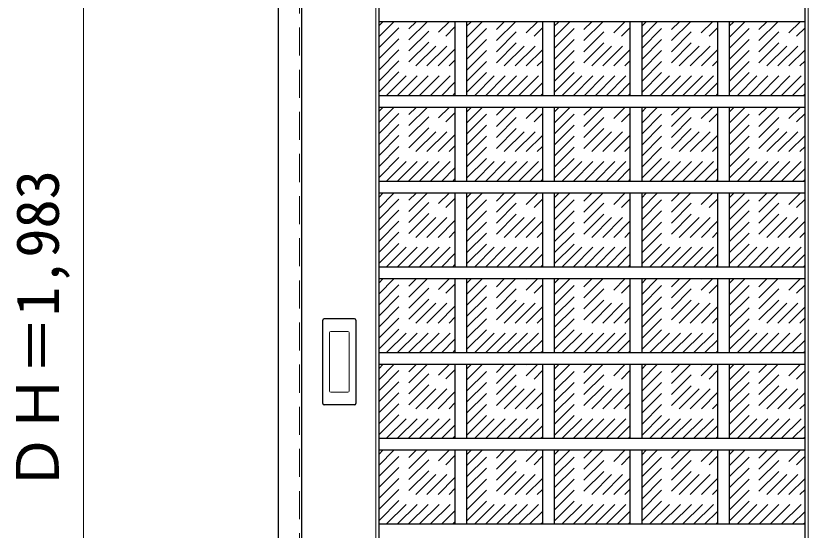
# Model space of a CAD drawing. Units: millimetres, scale not verified. Extents: x -6000 to 5700, y -4307 to 4260.
# Drawn here: x 941 to 1957, y 2168 to 2827 of the extents above; entities that cross this region are included whole.
import ezdxf
from ezdxf.enums import TextEntityAlignment as Align

# ---------------------------------------------------------------- set-up
doc = ezdxf.new("R2010")
doc.units = ezdxf.units.MM
doc.header["$LTSCALE"] = 30
doc.linetypes.add('DASHED1', pattern=[1.8, 1.2, -0.6])
for name, color, linetype, lineweight in [('0-2_扉', 3, 'Continuous', 25), ('0-3_仕上げ', 4, 'Continuous', 9), ('0-4_枠', 3, 'Continuous', 25), ('0-6_引手', 3, 'Continuous', 25), ('0-B_寸法', 7, 'Continuous', 9), ('0-C_ハッチ', 4, 'DASHED1', 9)]:
    doc.layers.add(name, color=color, linetype=linetype, lineweight=lineweight)
doc.styles.add('ＭＳ ゴシック', font='')
doc.styles.get('ＭＳ ゴシック').set_extended_font_data('MS Gothic')

msp = doc.modelspace()

# ---------------------------------------------------------------- linework, layer by layer
at = {"layer": '0-2_扉', "color": 4, "linetype": 'DASHED1', "lineweight": 9}
msp.add_lwpolyline([(1308, 1426), (1305, 1426), (1305, 3409), (1308, 3409)], dxfattribs=at)
at = {"layer": '0-3_仕上げ', "color": 7, "lineweight": 18}
for p, q in [((1403, 1426), (1403, 3409)), ((1957, 1426), (1957, 3409))]:
    msp.add_line(p, q, dxfattribs=at)
at = {"layer": '0-3_仕上げ', "color": 3, "lineweight": 25}
for p, q in [((1407, 1626), (1407, 3259)), ((1953, 1626), (1953, 3259)), ((1953, 2819.53), (1407, 2819.53)), ((1504.2, 2819.53), (1504.2, 2724.67)), ((1519.2, 2819.53), (1519.2, 2724.67)), ((1616.4, 2819.53), (1616.4, 2724.67)), ((1631.4, 2819.53), (1631.4, 2724.67)), ((1728.6, 2819.53), (1728.6, 2724.67)), ((1743.6, 2819.53), (1743.6, 2724.67)), ((1840.8, 2819.53), (1840.8, 2724.67)), ((1855.8, 2819.53), (1855.8, 2724.67)), ((1953, 2724.67), (1407, 2724.67)), ((1953, 2709.67), (1407, 2709.67)), ((1504.2, 2709.67), (1504.2, 2614.8)), ((1519.2, 2709.67), (1519.2, 2614.8)), ((1616.4, 2709.67), (1616.4, 2614.8)), ((1631.4, 2709.67), (1631.4, 2614.8)), ((1728.6, 2709.67), (1728.6, 2614.8)), ((1743.6, 2709.67), (1743.6, 2614.8)), ((1840.8, 2709.67), (1840.8, 2614.8)), ((1855.8, 2709.67), (1855.8, 2614.8)), ((1953, 2614.8), (1407, 2614.8)), ((1953, 2599.8), (1407, 2599.8)), ((1504.2, 2599.8), (1504.2, 2504.93)), ((1519.2, 2599.8), (1519.2, 2504.93)), ((1616.4, 2599.8), (1616.4, 2504.93)), ((1631.4, 2599.8), (1631.4, 2504.93)), ((1728.6, 2599.8), (1728.6, 2504.93)), ((1743.6, 2599.8), (1743.6, 2504.93)), ((1840.8, 2599.8), (1840.8, 2504.93)), ((1855.8, 2599.8), (1855.8, 2504.93)), ((1953, 2504.93), (1407, 2504.93)), ((1953, 2489.93), (1407, 2489.93)), ((1504.2, 2489.93), (1504.2, 2395.07)), ((1519.2, 2489.93), (1519.2, 2395.07)), ((1616.4, 2489.93), (1616.4, 2395.07)), ((1631.4, 2489.93), (1631.4, 2395.07)), ((1728.6, 2489.93), (1728.6, 2395.07)), ((1743.6, 2489.93), (1743.6, 2395.07)), ((1840.8, 2489.93), (1840.8, 2395.07)), ((1855.8, 2489.93), (1855.8, 2395.07)), ((1953, 2395.07), (1407, 2395.07)), ((1953, 2380.07), (1407, 2380.07)), ((1504.2, 2380.07), (1504.2, 2285.2)), ((1519.2, 2380.07), (1519.2, 2285.2)), ((1616.4, 2380.07), (1616.4, 2285.2)), ((1631.4, 2380.07), (1631.4, 2285.2)), ((1728.6, 2380.07), (1728.6, 2285.2)), ((1743.6, 2380.07), (1743.6, 2285.2)), ((1840.8, 2380.07), (1840.8, 2285.2)), ((1855.8, 2380.07), (1855.8, 2285.2)), ((1953, 2285.2), (1407, 2285.2)), ((1953, 2270.2), (1407, 2270.2)), ((1504.2, 2270.2), (1504.2, 2175.33)), ((1519.2, 2270.2), (1519.2, 2175.33)), ((1616.4, 2270.2), (1616.4, 2175.33)), ((1631.4, 2270.2), (1631.4, 2175.33)), ((1728.6, 2270.2), (1728.6, 2175.33)), ((1743.6, 2270.2), (1743.6, 2175.33)), ((1840.8, 2270.2), (1840.8, 2175.33)), ((1855.8, 2270.2), (1855.8, 2175.33)), ((1953, 2175.33), (1407, 2175.33))]:
    msp.add_line(p, q, dxfattribs=at)
at = {"layer": '0-4_枠'}
for p, q in [((1278, 1406), (1278, 3453)), ((1308, 1406), (1308, 3453))]:
    msp.add_line(p, q, dxfattribs=at)
at = {"layer": '0-6_引手'}
for p, q in [((1375.5, 2438.5), (1336.5, 2438.5)), ((1335, 2330), (1335, 2437)), ((1377, 2437), (1377, 2330)), ((1375.5, 2328.5), (1336.5, 2328.5))]:
    msp.add_line(p, q, dxfattribs=at)
at = {"layer": '0-6_引手', "color": 7, "lineweight": 18}
for p, q in [((1343.5, 2346), (1343.5, 2421)), ((1367, 2422.5), (1345, 2422.5)), ((1368.5, 2421), (1368.5, 2346)), ((1367, 2344.5), (1345, 2344.5))]:
    msp.add_line(p, q, dxfattribs=at)
at = {"layer": '0-6_引手'}
for centre, start, end in [((1336.5, 2437), 90, 180), ((1375.5, 2437), 0, 90), ((1336.5, 2330), 180, 270), ((1375.5, 2330), 270, 0)]:
    msp.add_arc(centre, 1.5, start, end, dxfattribs=at)
at = {"layer": '0-6_引手', "color": 7, "lineweight": 18}
for centre, start, end in [((1345, 2421), 90, 180), ((1367, 2421), 0, 90), ((1345, 2346), 180, 270), ((1367, 2346), 270, 0)]:
    msp.add_arc(centre, 1.5, start, end, dxfattribs=at)
at = {"layer": '0-B_寸法', "color": 4}
msp.add_line((1028, 3409), (1028, 1426), dxfattribs=at)
at = {"layer": '0-C_ハッチ'}
for p, q in [((1407, 2729.72), (1496.81, 2819.53)), ((1407, 2743.86), (1482.67, 2819.53)), ((1407, 2758.01), (1468.53, 2819.53)), ((1407, 2772.15), (1454.39, 2819.53)), ((1407, 2786.29), (1440.24, 2819.53)), ((1407, 2800.43), (1426.1, 2819.53)), ((1407, 2814.57), (1411.96, 2819.53)), ((1519.2, 2728.78), (1609.95, 2819.53)), ((1519.2, 2742.93), (1595.81, 2819.53)), ((1519.2, 2757.07), (1581.66, 2819.53)), ((1519.2, 2771.21), (1567.52, 2819.53)), ((1519.2, 2785.35), (1553.38, 2819.53)), ((1519.2, 2799.49), (1539.24, 2819.53)), ((1519.2, 2813.64), (1525.1, 2819.53)), ((1631.4, 2728.78), (1722.15, 2819.53)), ((1631.4, 2742.93), (1708.01, 2819.53)), ((1631.4, 2757.07), (1693.86, 2819.53)), ((1631.4, 2771.21), (1679.72, 2819.53)), ((1631.4, 2785.35), (1665.58, 2819.53)), ((1631.4, 2799.49), (1651.44, 2819.53)), ((1631.4, 2813.64), (1637.3, 2819.53)), ((1743.6, 2728.78), (1834.35, 2819.53)), ((1743.6, 2742.93), (1820.21, 2819.53)), ((1743.6, 2757.07), (1806.06, 2819.53)), ((1743.6, 2771.21), (1791.92, 2819.53)), ((1743.6, 2785.35), (1777.78, 2819.53)), ((1743.6, 2799.49), (1763.64, 2819.53)), ((1743.6, 2813.64), (1749.5, 2819.53)), ((1855.8, 2728.78), (1946.55, 2819.53)), ((1855.8, 2742.93), (1932.41, 2819.53)), ((1855.8, 2757.07), (1918.26, 2819.53)), ((1855.8, 2771.21), (1904.12, 2819.53)), ((1855.8, 2785.35), (1889.98, 2819.53)), ((1855.8, 2799.49), (1875.84, 2819.53)), ((1855.8, 2813.64), (1861.7, 2819.53)), ((1416.09, 2724.67), (1504.2, 2812.78)), ((1529.22, 2724.67), (1616.4, 2811.84)), ((1641.42, 2724.67), (1728.6, 2811.84)), ((1753.62, 2724.67), (1840.8, 2811.84)), ((1865.82, 2724.67), (1953, 2811.84)), ((1430.23, 2724.67), (1504.2, 2798.64)), ((1543.37, 2724.67), (1616.4, 2797.7)), ((1655.57, 2724.67), (1728.6, 2797.7)), ((1767.77, 2724.67), (1840.8, 2797.7)), ((1879.97, 2724.67), (1953, 2797.7)), ((1444.37, 2724.67), (1504.2, 2784.49)), ((1557.51, 2724.67), (1616.4, 2783.56)), ((1669.71, 2724.67), (1728.6, 2783.56)), ((1781.91, 2724.67), (1840.8, 2783.56)), ((1894.11, 2724.67), (1953, 2783.56)), ((1458.51, 2724.67), (1504.2, 2770.35)), ((1571.65, 2724.67), (1616.4, 2769.42)), ((1683.85, 2724.67), (1728.6, 2769.42)), ((1796.05, 2724.67), (1840.8, 2769.42)), ((1908.25, 2724.67), (1953, 2769.42)), ((1472.66, 2724.67), (1504.2, 2756.21)), ((1585.79, 2724.67), (1616.4, 2755.27)), ((1697.99, 2724.67), (1728.6, 2755.27)), ((1810.19, 2724.67), (1840.8, 2755.27)), ((1922.39, 2724.67), (1953, 2755.27)), ((1486.8, 2724.67), (1504.2, 2742.07)), ((1599.94, 2724.67), (1616.4, 2741.13)), ((1712.14, 2724.67), (1728.6, 2741.13)), ((1824.34, 2724.67), (1840.8, 2741.13)), ((1936.54, 2724.67), (1953, 2741.13)), ((1500.94, 2724.67), (1504.2, 2727.93)), ((1614.08, 2724.67), (1616.4, 2726.99)), ((1726.28, 2724.67), (1728.6, 2726.99)), ((1838.48, 2724.67), (1840.8, 2726.99)), ((1950.68, 2724.67), (1953, 2726.99)), ((1407, 2619.85), (1496.81, 2709.67)), ((1407, 2634), (1482.67, 2709.67)), ((1407, 2648.14), (1468.53, 2709.67)), ((1407, 2662.28), (1454.39, 2709.67)), ((1407, 2676.42), (1440.24, 2709.67)), ((1407, 2690.56), (1426.1, 2709.67)), ((1407, 2704.71), (1411.96, 2709.67)), ((1416.09, 2614.8), (1504.2, 2702.91)), ((1519.2, 2618.92), (1609.95, 2709.67)), ((1519.2, 2633.06), (1595.81, 2709.67)), ((1519.2, 2647.2), (1581.66, 2709.67)), ((1519.2, 2661.34), (1567.52, 2709.67)), ((1519.2, 2675.49), (1553.38, 2709.67)), ((1519.2, 2689.63), (1539.24, 2709.67)), ((1519.2, 2703.77), (1525.1, 2709.67)), ((1529.22, 2614.8), (1616.4, 2701.97)), ((1631.4, 2618.92), (1722.15, 2709.67)), ((1631.4, 2633.06), (1708.01, 2709.67)), ((1631.4, 2647.2), (1693.86, 2709.67)), ((1631.4, 2661.34), (1679.72, 2709.67)), ((1631.4, 2675.49), (1665.58, 2709.67)), ((1631.4, 2689.63), (1651.44, 2709.67)), ((1631.4, 2703.77), (1637.3, 2709.67)), ((1641.42, 2614.8), (1728.6, 2701.97)), ((1743.6, 2618.92), (1834.35, 2709.67)), ((1743.6, 2633.06), (1820.21, 2709.67)), ((1743.6, 2647.2), (1806.06, 2709.67)), ((1743.6, 2661.34), (1791.92, 2709.67)), ((1743.6, 2675.49), (1777.78, 2709.67)), ((1743.6, 2689.63), (1763.64, 2709.67)), ((1743.6, 2703.77), (1749.5, 2709.67)), ((1753.62, 2614.8), (1840.8, 2701.97)), ((1855.8, 2618.92), (1946.55, 2709.67)), ((1855.8, 2633.06), (1932.41, 2709.67)), ((1855.8, 2647.2), (1918.26, 2709.67)), ((1855.8, 2661.34), (1904.12, 2709.67)), ((1855.8, 2675.49), (1889.98, 2709.67)), ((1855.8, 2689.63), (1875.84, 2709.67)), ((1855.8, 2703.77), (1861.7, 2709.67)), ((1865.82, 2614.8), (1953, 2701.97)), ((1430.23, 2614.8), (1504.2, 2688.77)), ((1543.37, 2614.8), (1616.4, 2687.83)), ((1655.57, 2614.8), (1728.6, 2687.83)), ((1767.77, 2614.8), (1840.8, 2687.83)), ((1879.97, 2614.8), (1953, 2687.83)), ((1444.37, 2614.8), (1504.2, 2674.63)), ((1557.51, 2614.8), (1616.4, 2673.69)), ((1669.71, 2614.8), (1728.6, 2673.69)), ((1781.91, 2614.8), (1840.8, 2673.69)), ((1894.11, 2614.8), (1953, 2673.69)), ((1458.51, 2614.8), (1504.2, 2660.49)), ((1571.65, 2614.8), (1616.4, 2659.55)), ((1683.85, 2614.8), (1728.6, 2659.55)), ((1796.05, 2614.8), (1840.8, 2659.55)), ((1908.25, 2614.8), (1953, 2659.55)), ((1472.66, 2614.8), (1504.2, 2646.34)), ((1585.79, 2614.8), (1616.4, 2645.41)), ((1697.99, 2614.8), (1728.6, 2645.41)), ((1810.19, 2614.8), (1840.8, 2645.41)), ((1922.39, 2614.8), (1953, 2645.41)), ((1486.8, 2614.8), (1504.2, 2632.2)), ((1599.94, 2614.8), (1616.4, 2631.26)), ((1712.14, 2614.8), (1728.6, 2631.26)), ((1824.34, 2614.8), (1840.8, 2631.26)), ((1936.54, 2614.8), (1953, 2631.26)), ((1500.94, 2614.8), (1504.2, 2618.06)), ((1614.08, 2614.8), (1616.4, 2617.12)), ((1726.28, 2614.8), (1728.6, 2617.12)), ((1838.48, 2614.8), (1840.8, 2617.12)), ((1950.68, 2614.8), (1953, 2617.12)), ((1407, 2509.99), (1496.81, 2599.8)), ((1407, 2524.13), (1482.67, 2599.8)), ((1407, 2538.27), (1468.53, 2599.8)), ((1407, 2552.41), (1454.39, 2599.8)), ((1407, 2566.56), (1440.24, 2599.8)), ((1407, 2580.7), (1426.1, 2599.8)), ((1407, 2594.84), (1411.96, 2599.8)), ((1416.09, 2504.93), (1504.2, 2593.05)), ((1519.2, 2509.05), (1609.95, 2599.8)), ((1519.2, 2523.19), (1595.81, 2599.8)), ((1519.2, 2537.33), (1581.66, 2599.8)), ((1519.2, 2551.48), (1567.52, 2599.8)), ((1519.2, 2565.62), (1553.38, 2599.8)), ((1519.2, 2579.76), (1539.24, 2599.8)), ((1519.2, 2593.9), (1525.1, 2599.8)), ((1529.22, 2504.93), (1616.4, 2592.11)), ((1631.4, 2509.05), (1722.15, 2599.8)), ((1631.4, 2523.19), (1708.01, 2599.8)), ((1631.4, 2537.33), (1693.86, 2599.8)), ((1631.4, 2551.48), (1679.72, 2599.8)), ((1631.4, 2565.62), (1665.58, 2599.8)), ((1631.4, 2579.76), (1651.44, 2599.8)), ((1631.4, 2593.9), (1637.3, 2599.8)), ((1641.42, 2504.93), (1728.6, 2592.11)), ((1743.6, 2509.05), (1834.35, 2599.8)), ((1743.6, 2523.19), (1820.21, 2599.8)), ((1743.6, 2537.33), (1806.06, 2599.8)), ((1743.6, 2551.48), (1791.92, 2599.8)), ((1743.6, 2565.62), (1777.78, 2599.8)), ((1743.6, 2579.76), (1763.64, 2599.8)), ((1743.6, 2593.9), (1749.5, 2599.8)), ((1753.62, 2504.93), (1840.8, 2592.11)), ((1855.8, 2509.05), (1946.55, 2599.8)), ((1855.8, 2523.19), (1932.41, 2599.8)), ((1855.8, 2537.33), (1918.26, 2599.8)), ((1855.8, 2551.48), (1904.12, 2599.8)), ((1855.8, 2565.62), (1889.98, 2599.8)), ((1855.8, 2579.76), (1875.84, 2599.8)), ((1855.8, 2593.9), (1861.7, 2599.8)), ((1865.82, 2504.93), (1953, 2592.11)), ((1430.23, 2504.93), (1504.2, 2578.9)), ((1543.37, 2504.93), (1616.4, 2577.97)), ((1655.57, 2504.93), (1728.6, 2577.97)), ((1767.77, 2504.93), (1840.8, 2577.97)), ((1879.97, 2504.93), (1953, 2577.97)), ((1444.37, 2504.93), (1504.2, 2564.76)), ((1557.51, 2504.93), (1616.4, 2563.82)), ((1669.71, 2504.93), (1728.6, 2563.82)), ((1781.91, 2504.93), (1840.8, 2563.82)), ((1894.11, 2504.93), (1953, 2563.82)), ((1458.51, 2504.93), (1504.2, 2550.62)), ((1571.65, 2504.93), (1616.4, 2549.68)), ((1683.85, 2504.93), (1728.6, 2549.68)), ((1796.05, 2504.93), (1840.8, 2549.68)), ((1908.25, 2504.93), (1953, 2549.68)), ((1472.66, 2504.93), (1504.2, 2536.48)), ((1585.79, 2504.93), (1616.4, 2535.54)), ((1697.99, 2504.93), (1728.6, 2535.54)), ((1810.19, 2504.93), (1840.8, 2535.54)), ((1922.39, 2504.93), (1953, 2535.54)), ((1486.8, 2504.93), (1504.2, 2522.33)), ((1599.94, 2504.93), (1616.4, 2521.4)), ((1712.14, 2504.93), (1728.6, 2521.4)), ((1824.34, 2504.93), (1840.8, 2521.4)), ((1936.54, 2504.93), (1953, 2521.4)), ((1500.94, 2504.93), (1504.2, 2508.19)), ((1614.08, 2504.93), (1616.4, 2507.26)), ((1726.28, 2504.93), (1728.6, 2507.26)), ((1838.48, 2504.93), (1840.8, 2507.26)), ((1950.68, 2504.93), (1953, 2507.26)), ((1407, 2400.12), (1496.81, 2489.93)), ((1407, 2414.26), (1482.67, 2489.93)), ((1407, 2428.41), (1468.53, 2489.93)), ((1407, 2442.55), (1454.39, 2489.93)), ((1407, 2456.69), (1440.24, 2489.93)), ((1407, 2470.83), (1426.1, 2489.93)), ((1407, 2484.97), (1411.96, 2489.93)), ((1519.2, 2399.18), (1609.95, 2489.93)), ((1519.2, 2413.33), (1595.81, 2489.93)), ((1519.2, 2427.47), (1581.66, 2489.93)), ((1519.2, 2441.61), (1567.52, 2489.93)), ((1519.2, 2455.75), (1553.38, 2489.93)), ((1519.2, 2469.89), (1539.24, 2489.93)), ((1519.2, 2484.04), (1525.1, 2489.93)), ((1631.4, 2399.18), (1722.15, 2489.93)), ((1631.4, 2413.33), (1708.01, 2489.93)), ((1631.4, 2427.47), (1693.86, 2489.93)), ((1631.4, 2441.61), (1679.72, 2489.93)), ((1631.4, 2455.75), (1665.58, 2489.93)), ((1631.4, 2469.89), (1651.44, 2489.93)), ((1631.4, 2484.04), (1637.3, 2489.93)), ((1743.6, 2399.18), (1834.35, 2489.93)), ((1743.6, 2413.33), (1820.21, 2489.93)), ((1743.6, 2427.47), (1806.06, 2489.93)), ((1743.6, 2441.61), (1791.92, 2489.93)), ((1743.6, 2455.75), (1777.78, 2489.93)), ((1743.6, 2469.89), (1763.64, 2489.93)), ((1743.6, 2484.04), (1749.5, 2489.93)), ((1855.8, 2399.18), (1946.55, 2489.93)), ((1855.8, 2413.33), (1932.41, 2489.93)), ((1855.8, 2427.47), (1918.26, 2489.93)), ((1855.8, 2441.61), (1904.12, 2489.93)), ((1855.8, 2455.75), (1889.98, 2489.93)), ((1855.8, 2469.89), (1875.84, 2489.93)), ((1855.8, 2484.04), (1861.7, 2489.93)), ((1416.09, 2395.07), (1504.2, 2483.18)), ((1529.22, 2395.07), (1616.4, 2482.24)), ((1641.42, 2395.07), (1728.6, 2482.24)), ((1753.62, 2395.07), (1840.8, 2482.24)), ((1865.82, 2395.07), (1953, 2482.24)), ((1430.23, 2395.07), (1504.2, 2469.04)), ((1543.37, 2395.07), (1616.4, 2468.1)), ((1655.57, 2395.07), (1728.6, 2468.1)), ((1767.77, 2395.07), (1840.8, 2468.1)), ((1879.97, 2395.07), (1953, 2468.1)), ((1444.37, 2395.07), (1504.2, 2454.89)), ((1557.51, 2395.07), (1616.4, 2453.96)), ((1669.71, 2395.07), (1728.6, 2453.96)), ((1781.91, 2395.07), (1840.8, 2453.96)), ((1894.11, 2395.07), (1953, 2453.96)), ((1458.51, 2395.07), (1504.2, 2440.75)), ((1571.65, 2395.07), (1616.4, 2439.82)), ((1683.85, 2395.07), (1728.6, 2439.82)), ((1796.05, 2395.07), (1840.8, 2439.82)), ((1908.25, 2395.07), (1953, 2439.82)), ((1472.66, 2395.07), (1504.2, 2426.61)), ((1585.79, 2395.07), (1616.4, 2425.67)), ((1697.99, 2395.07), (1728.6, 2425.67)), ((1810.19, 2395.07), (1840.8, 2425.67)), ((1922.39, 2395.07), (1953, 2425.67)), ((1486.8, 2395.07), (1504.2, 2412.47)), ((1599.94, 2395.07), (1616.4, 2411.53)), ((1712.14, 2395.07), (1728.6, 2411.53)), ((1824.34, 2395.07), (1840.8, 2411.53)), ((1936.54, 2395.07), (1953, 2411.53)), ((1500.94, 2395.07), (1504.2, 2398.33)), ((1614.08, 2395.07), (1616.4, 2397.39)), ((1726.28, 2395.07), (1728.6, 2397.39)), ((1838.48, 2395.07), (1840.8, 2397.39)), ((1950.68, 2395.07), (1953, 2397.39)), ((1407, 2290.25), (1496.81, 2380.07)), ((1407, 2304.4), (1482.67, 2380.07)), ((1407, 2318.54), (1468.53, 2380.07)), ((1407, 2332.68), (1454.39, 2380.07)), ((1407, 2346.82), (1440.24, 2380.07)), ((1407, 2360.96), (1426.1, 2380.07)), ((1407, 2375.11), (1411.96, 2380.07)), ((1519.2, 2289.32), (1609.95, 2380.07)), ((1519.2, 2303.46), (1595.81, 2380.07)), ((1519.2, 2317.6), (1581.66, 2380.07)), ((1519.2, 2331.74), (1567.52, 2380.07)), ((1519.2, 2345.89), (1553.38, 2380.07)), ((1519.2, 2360.03), (1539.24, 2380.07)), ((1519.2, 2374.17), (1525.1, 2380.07)), ((1631.4, 2289.32), (1722.15, 2380.07)), ((1631.4, 2303.46), (1708.01, 2380.07)), ((1631.4, 2317.6), (1693.86, 2380.07)), ((1631.4, 2331.74), (1679.72, 2380.07)), ((1631.4, 2345.89), (1665.58, 2380.07)), ((1631.4, 2360.03), (1651.44, 2380.07)), ((1631.4, 2374.17), (1637.3, 2380.07)), ((1743.6, 2289.32), (1834.35, 2380.07)), ((1743.6, 2303.46), (1820.21, 2380.07)), ((1743.6, 2317.6), (1806.06, 2380.07)), ((1743.6, 2331.74), (1791.92, 2380.07)), ((1743.6, 2345.89), (1777.78, 2380.07)), ((1743.6, 2360.03), (1763.64, 2380.07)), ((1743.6, 2374.17), (1749.5, 2380.07)), ((1855.8, 2289.32), (1946.55, 2380.07)), ((1855.8, 2303.46), (1932.41, 2380.07)), ((1855.8, 2317.6), (1918.26, 2380.07)), ((1855.8, 2331.74), (1904.12, 2380.07)), ((1855.8, 2345.89), (1889.98, 2380.07)), ((1855.8, 2360.03), (1875.84, 2380.07)), ((1855.8, 2374.17), (1861.7, 2380.07)), ((1416.09, 2285.2), (1504.2, 2373.31)), ((1529.22, 2285.2), (1616.4, 2372.37)), ((1641.42, 2285.2), (1728.6, 2372.37)), ((1753.62, 2285.2), (1840.8, 2372.37)), ((1865.82, 2285.2), (1953, 2372.37)), ((1430.23, 2285.2), (1504.2, 2359.17)), ((1543.37, 2285.2), (1616.4, 2358.23)), ((1655.57, 2285.2), (1728.6, 2358.23)), ((1767.77, 2285.2), (1840.8, 2358.23)), ((1879.97, 2285.2), (1953, 2358.23)), ((1444.37, 2285.2), (1504.2, 2345.03)), ((1557.51, 2285.2), (1616.4, 2344.09)), ((1669.71, 2285.2), (1728.6, 2344.09)), ((1781.91, 2285.2), (1840.8, 2344.09)), ((1894.11, 2285.2), (1953, 2344.09)), ((1458.51, 2285.2), (1504.2, 2330.89)), ((1571.65, 2285.2), (1616.4, 2329.95)), ((1683.85, 2285.2), (1728.6, 2329.95)), ((1796.05, 2285.2), (1840.8, 2329.95)), ((1908.25, 2285.2), (1953, 2329.95)), ((1472.66, 2285.2), (1504.2, 2316.74)), ((1585.79, 2285.2), (1616.4, 2315.81)), ((1697.99, 2285.2), (1728.6, 2315.81)), ((1810.19, 2285.2), (1840.8, 2315.81)), ((1922.39, 2285.2), (1953, 2315.81)), ((1486.8, 2285.2), (1504.2, 2302.6)), ((1599.94, 2285.2), (1616.4, 2301.66)), ((1712.14, 2285.2), (1728.6, 2301.66)), ((1824.34, 2285.2), (1840.8, 2301.66)), ((1936.54, 2285.2), (1953, 2301.66)), ((1500.94, 2285.2), (1504.2, 2288.46)), ((1614.08, 2285.2), (1616.4, 2287.52)), ((1726.28, 2285.2), (1728.6, 2287.52)), ((1838.48, 2285.2), (1840.8, 2287.52)), ((1950.68, 2285.2), (1953, 2287.52)), ((1407, 2180.39), (1496.81, 2270.2)), ((1407, 2194.53), (1482.67, 2270.2)), ((1407, 2208.67), (1468.53, 2270.2)), ((1407, 2222.81), (1454.39, 2270.2)), ((1407, 2236.96), (1440.24, 2270.2)), ((1407, 2251.1), (1426.1, 2270.2)), ((1407, 2265.24), (1411.96, 2270.2)), ((1519.2, 2179.45), (1609.95, 2270.2)), ((1519.2, 2193.59), (1595.81, 2270.2)), ((1519.2, 2207.73), (1581.66, 2270.2)), ((1519.2, 2221.88), (1567.52, 2270.2)), ((1519.2, 2236.02), (1553.38, 2270.2)), ((1519.2, 2250.16), (1539.24, 2270.2)), ((1519.2, 2264.3), (1525.1, 2270.2)), ((1631.4, 2179.45), (1722.15, 2270.2)), ((1631.4, 2193.59), (1708.01, 2270.2)), ((1631.4, 2207.73), (1693.86, 2270.2)), ((1631.4, 2221.88), (1679.72, 2270.2)), ((1631.4, 2236.02), (1665.58, 2270.2)), ((1631.4, 2250.16), (1651.44, 2270.2)), ((1631.4, 2264.3), (1637.3, 2270.2)), ((1743.6, 2179.45), (1834.35, 2270.2)), ((1743.6, 2193.59), (1820.21, 2270.2)), ((1743.6, 2207.73), (1806.06, 2270.2)), ((1743.6, 2221.88), (1791.92, 2270.2)), ((1743.6, 2236.02), (1777.78, 2270.2)), ((1743.6, 2250.16), (1763.64, 2270.2)), ((1743.6, 2264.3), (1749.5, 2270.2)), ((1855.8, 2179.45), (1946.55, 2270.2)), ((1855.8, 2193.59), (1932.41, 2270.2)), ((1855.8, 2207.73), (1918.26, 2270.2)), ((1855.8, 2221.88), (1904.12, 2270.2)), ((1855.8, 2236.02), (1889.98, 2270.2)), ((1855.8, 2250.16), (1875.84, 2270.2)), ((1855.8, 2264.3), (1861.7, 2270.2)), ((1416.09, 2175.33), (1504.2, 2263.45)), ((1529.22, 2175.33), (1616.4, 2262.51)), ((1641.42, 2175.33), (1728.6, 2262.51)), ((1753.62, 2175.33), (1840.8, 2262.51)), ((1865.82, 2175.33), (1953, 2262.51)), ((1430.23, 2175.33), (1504.2, 2249.3)), ((1543.37, 2175.33), (1616.4, 2248.37)), ((1655.57, 2175.33), (1728.6, 2248.37)), ((1767.77, 2175.33), (1840.8, 2248.37)), ((1879.97, 2175.33), (1953, 2248.37)), ((1444.37, 2175.33), (1504.2, 2235.16)), ((1557.51, 2175.33), (1616.4, 2234.22)), ((1669.71, 2175.33), (1728.6, 2234.22)), ((1781.91, 2175.33), (1840.8, 2234.22)), ((1894.11, 2175.33), (1953, 2234.22)), ((1458.51, 2175.33), (1504.2, 2221.02)), ((1571.65, 2175.33), (1616.4, 2220.08)), ((1683.85, 2175.33), (1728.6, 2220.08)), ((1796.05, 2175.33), (1840.8, 2220.08)), ((1908.25, 2175.33), (1953, 2220.08)), ((1472.66, 2175.33), (1504.2, 2206.88)), ((1585.79, 2175.33), (1616.4, 2205.94)), ((1697.99, 2175.33), (1728.6, 2205.94)), ((1810.19, 2175.33), (1840.8, 2205.94)), ((1922.39, 2175.33), (1953, 2205.94)), ((1486.8, 2175.33), (1504.2, 2192.73)), ((1599.94, 2175.33), (1616.4, 2191.8)), ((1712.14, 2175.33), (1728.6, 2191.8)), ((1824.34, 2175.33), (1840.8, 2191.8)), ((1936.54, 2175.33), (1953, 2191.8)), ((1500.94, 2175.33), (1504.2, 2178.59)), ((1614.08, 2175.33), (1616.4, 2177.66)), ((1726.28, 2175.33), (1728.6, 2177.66)), ((1838.48, 2175.33), (1840.8, 2177.66)), ((1950.68, 2175.33), (1953, 2177.66))]:
    msp.add_line(p, q, dxfattribs=at)

# ---------------------------------------------------------------- texts
at = {"layer": '0-B_寸法', "style": 'ＭＳ ゴシック'}
msp.add_text('ＤＨ＝1,983', height=54.99, rotation=90, dxfattribs=at).set_placement((1013, 2217.25), align=Align.BOTTOM_LEFT)

doc.saveas('drawing.dxf')
